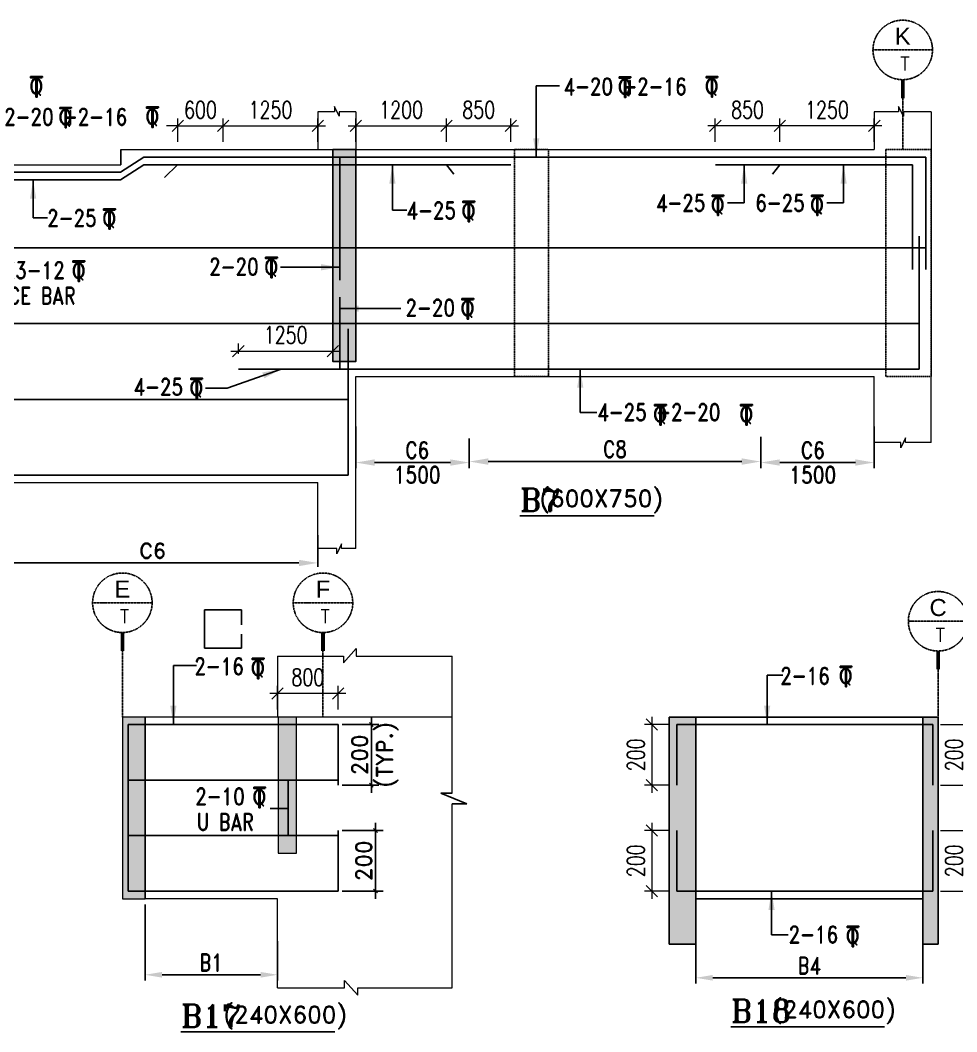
# Model space of a CAD drawing. Header units: millimetres. Extents: x 2061841 to 105821645, y -77612 to 48520811.
# Drawn here: x 2874611 to 2886981, y 29537 to 42899 of the extents above; entities that cross this region are included whole.
import ezdxf
from ezdxf.enums import TextEntityAlignment as Align

# ---------------------------------------------------------------- set-up
doc = ezdxf.new("R2010")
doc.units = ezdxf.units.MM
doc.header["$LTSCALE"] = 10
doc.header["$MEASUREMENT"] = 0
for name, pattern in [('$0$HIDDEN', [0.375, 0.25, -0.125]), ('BASEMENT COLUMN SETTING OUT-PART 2_R4$0$CENTER', [2, 1.25, -0.25, 0.25, -0.25]), ('CENTER', [2, 1.25, -0.25, 0.25, -0.25])]:
    doc.linetypes.add(name, pattern=pattern)
for name, color, linetype in [('A-Grid-Tower', 8, 'CENTER'), ('BASEMENT COLUMN SETTING OUT-PART 2_R4$0$A-GRID-MAIN', 2, 'BASEMENT COLUMN SETTING OUT-PART 2_R4$0$CENTER'), ('BEAM', 4, 'Continuous'), ('BEAM HATCH', 252, 'Continuous'), ('BEAM STIRRUPS', 3, 'Continuous'), ('DIM1', 3, 'Continuous'), ('LEADER', 3, 'Continuous'), ('REIN', 1, 'Continuous'), ('S-DIM', 7, 'Continuous'), ('SHEET', 7, 'Continuous'), ('VIN_BEAM', 4, 'Continuous')]:
    doc.layers.add(name, color=color, linetype=linetype)
doc.layers.add('TEXT', color=2, linetype='Continuous', lineweight=25)
doc.layers.add('VIN_SLAB DIMENSION', color=3, linetype='Continuous', lineweight=13)
doc.styles.add('200', font='romand.shx', dxfattribs={"width": 0.8, "height": 225})
doc.styles.add('BASEMENT COLUMN SETTING OUT-PART 2_R4$0$MAS-TXTL', font='arial.ttf', dxfattribs={"height": 200})
doc.styles.add('BASEMENT COLUMN SETTING OUT-PART 2_R4$0$MAS-TXTS', font='romans.shx', dxfattribs={"width": 0.8, "height": 180})
doc.styles.add('GRID', font='romand.shx')
doc.styles.add('MAH', font='romand.shx', dxfattribs={"height": 210})
doc.styles.add('PK', font='romand.shx', dxfattribs={"width": 0.7, "height": 225})
doc.styles.add('PRP 100', font='romand.shx', dxfattribs={"width": 0.75})
doc.styles.add('RD', font='romand.shx', dxfattribs={"width": 0.9, "height": 225})
doc.styles.add('ROMAND', font='romand', dxfattribs={"height": 200})
doc.styles.add('RT', font='romant.shx', dxfattribs={"height": 250})
doc.dimstyles.new('dim', dxfattribs={"dimtxt": 225, "dimasz": 150, "dimexe": 100, "dimexo": 100, "dimgap": 100, "dimtad": 1, "dimdec": 0, "dimlfac": -1, "dimrnd": 5, "dimdsep": 46, "dimtxsty": 'PRP 100', "dimblk": 'OBLIQUE', "dimcen": 1.5, "dimdle": 100, "dimclrd": 3, "dimclre": 3, "dimclrt": 2, "dimadec": 0, "dimazin": 0, "dimtfac": 1, "dimtdec": 0, "dimtix": 1, "dimtmove": 0, "dimatfit": 3, "dimldrblk": 'OBLIQUE', "dimfxl": 200, "dimlwd": -1, "dimlwe": -1, "dimarcsym": 0})
doc.dimstyles.new('GR', dxfattribs={"dimtxt": 225, "dimasz": 100, "dimexe": 50, "dimexo": 50, "dimgap": 40, "dimtad": 1, "dimdec": 0, "dimzin": 0, "dimdsep": 46, "dimtxsty": 'RD', "dimblk1": 'OBLIQUE', "dimblk2": 'OBLIQUE', "dimsah": 1, "dimcen": 0, "dimdle": 100, "dimclrd": 3, "dimclre": 3, "dimclrt": 2, "dimadec": 0, "dimazin": 0, "dimtfac": 1, "dimtdec": 0, "dimtix": 1, "dimtmove": 0, "dimatfit": 3, "dimfxl": 1, "dimtolj": 1, "dimtzin": 0, "dimarcsym": 0})
doc.dimstyles.new('GR2', dxfattribs={"dimtxt": 225, "dimasz": 100, "dimexe": 75, "dimexo": 75, "dimgap": 50, "dimtad": 1, "dimdec": 0, "dimdsep": 46, "dimtxsty": '200', "dimblk1": 'OBLIQUE', "dimblk2": 'OBLIQUE', "dimsah": 1, "dimcen": 50, "dimdle": 75, "dimclrd": 3, "dimclre": 3, "dimclrt": 2, "dimadec": 0, "dimazin": 0, "dimtfac": 1, "dimtdec": 0, "dimtix": 1, "dimtmove": 0, "dimatfit": 3, "dimldrblk": 'OBLIQUE', "dimfxl": 1, "dimtolj": 1, "dimtzin": 0, "dimarcsym": 0})
doc.dimstyles.new('GRID', dxfattribs={"dimtxt": 300, "dimasz": 75, "dimexe": 50, "dimexo": 50, "dimgap": 60, "dimtad": 1, "dimdec": 0, "dimdsep": 46, "dimtxsty": 'GRID', "dimblk1": 'OBLIQUE', "dimblk2": 'OBLIQUE', "dimsah": 1, "dimcen": 2.5, "dimdle": 50, "dimclrd": 3, "dimclre": 3, "dimclrt": 2, "dimadec": 0, "dimazin": 0, "dimtfac": 1, "dimtdec": 0, "dimtmove": 0, "dimatfit": 3, "dimldrblk": 'OBLIQUE', "dimfxl": 1, "dimarcsym": 0})
doc.dimstyles.new('MA', dxfattribs={"dimtxt": 210, "dimasz": 50, "dimexe": 100, "dimexo": 50, "dimgap": 50, "dimtad": 1, "dimdec": 0, "dimzin": 0, "dimdsep": 46, "dimtxsty": 'MAH', "dimblk1": 'OBLIQUE', "dimblk2": 'OBLIQUE', "dimsah": 1, "dimcen": 0.09, "dimdle": 100, "dimclrd": 3, "dimclre": 3, "dimclrt": 2, "dimadec": 0, "dimazin": 0, "dimtfac": 1, "dimtdec": 0, "dimtix": 1, "dimtofl": 0, "dimtmove": 0, "dimatfit": 3, "dimldrblk": 'OBLIQUE', "dimfxl": 1, "dimtolj": 1, "dimtzin": 0, "dimarcsym": 0})

# ---------------------------------------------------------------- blocks, each defined once
blk = doc.blocks.new('A$C33BE299A')
at = {"layer": 'SHEET', "color": 4, "style": 'ROMAND'}
for s, height, p in [('T', 170, (-16.2, 0)), ('Q', 125, (-14.4, 26.9))]:
    blk.add_text(s, height=height, dxfattribs=at).set_placement(p)
blk = doc.blocks.new('_Oblique')
at = {"color": 0, "linetype": 'ByBlock', "lineweight": -2}
blk.add_line((-0.5, -0.5), (0.5, 0.5), dxfattribs=at)
blk = doc.blocks.new('*D1749')
at = {"layer": 'Defpoints', "color": 0, "transparency": 16777216}
for p in [(2878542, 41502), (2877292, 41191, 0), (2878542, 41191, 0)]:
    blk.add_point(p, dxfattribs=at)
at = {"layer": 'VIN_SLAB DIMENSION', "color": 3, "transparency": 16777216}
for p, q in [((2877292, 41291), (2877292, 41602)), ((2878542, 41291), (2878542, 41602)), ((2877192, 41502), (2878642, 41502))]:
    blk.add_line(p, q, dxfattribs=at)
at = {"layer": 'VIN_SLAB DIMENSION', "color": 3, "transparency": 16777216, "xscale": 150, "yscale": 150, "zscale": 150, "rotation": 180}
blk.add_blockref('_Oblique', (2877292, 41502), dxfattribs=at)
at = {"layer": 'VIN_SLAB DIMENSION', "color": 3, "transparency": 16777216, "xscale": 150, "yscale": 150, "zscale": 150}
blk.add_blockref('_Oblique', (2878542, 41502), dxfattribs=at)
at = {"layer": 'VIN_SLAB DIMENSION', "color": 2, "transparency": 16777216, "insert": (2877917, 41715), "char_height": 225, "attachment_point": 5, "style": 'PRP 100'}
blk.add_mtext('1250', dxfattribs=at)
blk = doc.blocks.new('OBLIQUE')
blk = doc.blocks.new('*D1750')
at = {"layer": 'Defpoints', "color": 0, "linetype": 'Continuous', "ltscale": 20, "transparency": 16777216}
for p in [(2874177, 36108, -52), (2878542, 36147, -52), (2878542, 35730)]:
    blk.add_point(p, dxfattribs=at)
at = {"layer": 'DIM1', "color": 3, "linetype": 'Continuous', "lineweight": -2, "ltscale": 20, "transparency": 16777216}
for p, q in [((2878542, 36097), (2878542, 35680)), ((2874177, 36058), (2874177, 35680)), ((2874427, 35730), (2878292, 35730))]:
    blk.add_line(p, q, dxfattribs=at)
at = {"layer": 'DIM1', "color": 3, "linetype": 'Continuous', "ltscale": 20, "transparency": 16777216}
for points in [[(2874427, 35771), (2874427, 35688), (2874177, 35730)], [(2878292, 35771), (2878292, 35688), (2878542, 35730)]]:
    blk.add_solid(points, dxfattribs=at)
at = {"layer": 'DIM1', "color": 2, "linetype": 'Continuous', "ltscale": 20, "transparency": 16777216, "insert": (2876360, 35890), "char_height": 200, "attachment_point": 5, "style": 'GRID'}
blk.add_mtext('C6', dxfattribs=at)
blk = doc.blocks.new('*D1718')
at = {"layer": 'Defpoints', "color": 0, "transparency": 16777216}
for p in [(2878812, 33595, 0), (2878812, 32795, 0), (2879249, 32795)]:
    blk.add_point(p, dxfattribs=at)
at = {"layer": 'S-DIM', "color": 3, "lineweight": -2, "transparency": 16777216}
for p, q in [((2879249, 33695), (2879249, 32695)), ((2878862, 33595), (2879349, 33595)), ((2878862, 32795), (2879349, 32795))]:
    blk.add_line(p, q, dxfattribs=at)
at = {"layer": 'S-DIM', "color": 3, "lineweight": -2, "transparency": 16777216, "xscale": 50, "yscale": 50, "zscale": 50}
for p, rotation in [((2879249, 33595), 90), ((2879249, 32795), 270)]:
    blk.add_blockref('_Oblique', p, dxfattribs=dict(at, rotation=rotation))
at = {"layer": 'S-DIM', "color": 2, "transparency": 16777216, "char_height": 210, "attachment_point": 5, "rotation": 90, "style": 'MAH'}
for s, insert in [('\\A1;(TYP.)', (2879459, 33195)), ('\\A1;200', (2879094, 33195))]:
    blk.add_mtext(s, dxfattribs=dict(at, insert=insert))
blk = doc.blocks.new('*D1719')
at = {"layer": 'Defpoints', "color": 0, "transparency": 16777216}
for p in [(2878812, 32195, 0), (2878812, 31395, 0), (2879303, 31395)]:
    blk.add_point(p, dxfattribs=at)
at = {"layer": 'S-DIM', "color": 3, "lineweight": -2, "transparency": 16777216}
for p, q in [((2879303, 32295), (2879303, 31295)), ((2878862, 32195), (2879403, 32195)), ((2878862, 31395), (2879403, 31395))]:
    blk.add_line(p, q, dxfattribs=at)
at = {"layer": 'S-DIM', "color": 3, "lineweight": -2, "transparency": 16777216, "xscale": 50, "yscale": 50, "zscale": 50}
for p, rotation in [((2879303, 32195), 90), ((2879303, 31395), 270)]:
    blk.add_blockref('_Oblique', p, dxfattribs=dict(at, rotation=rotation))
at = {"layer": 'S-DIM', "color": 2, "transparency": 16777216, "char_height": 210, "attachment_point": 5, "rotation": 90, "style": 'MAH'}
for s, insert in [('\\A1;200', (2879148, 31795)), ('\\A1;', (2879458, 31795))]:
    blk.add_mtext(s, dxfattribs=dict(at, insert=insert))
blk = doc.blocks.new('*D1720')
at = {"layer": 'BEAM STIRRUPS', "color": 3, "lineweight": -2, "ltscale": 0.25, "transparency": 16777216}
for p, q in [((2876260, 31217), (2876260, 30215)), ((2878010, 30733), (2878010, 30215)), ((2876485, 30290), (2877785, 30290))]:
    blk.add_line(p, q, dxfattribs=at)
at = {"layer": 'BEAM STIRRUPS', "color": 3, "linetype": 'Continuous', "ltscale": 0.25, "transparency": 16777216}
for points in [[(2876485, 30327), (2876485, 30252), (2876260, 30290)], [(2877785, 30327), (2877785, 30252), (2878010, 30290)]]:
    blk.add_solid(points, dxfattribs=at)
at = {"layer": 'Defpoints', "color": 0, "linetype": 'Continuous', "ltscale": 0.25, "transparency": 16777216}
for p in [(2876260, 31292, 0), (2878010, 30808, 0), (2878010, 30290)]:
    blk.add_point(p, dxfattribs=at)
at = {"layer": 'BEAM STIRRUPS', "color": 2, "linetype": 'Continuous', "ltscale": 0.25, "transparency": 16777216, "insert": (2877135, 30452), "char_height": 225, "attachment_point": 5, "style": '200'}
blk.add_mtext('\\A1;B1', dxfattribs=at)
blk = doc.blocks.new('*D1721')
at = {"layer": 'BEAM STIRRUPS', "color": 3, "lineweight": -2, "ltscale": 0.25, "transparency": 16777216}
for p, q in [((2883534, 31220), (2883534, 30175)), ((2886534, 31220), (2886534, 30175)), ((2886309, 30250), (2883759, 30250))]:
    blk.add_line(p, q, dxfattribs=at)
at = {"layer": 'BEAM STIRRUPS', "color": 3, "linetype": 'Continuous', "ltscale": 0.25, "transparency": 16777216}
for points in [[(2883759, 30287), (2883759, 30212), (2883534, 30250)], [(2886309, 30287), (2886309, 30212), (2886534, 30250)]]:
    blk.add_solid(points, dxfattribs=at)
at = {"layer": 'Defpoints', "color": 0, "linetype": 'Continuous', "ltscale": 0.25, "transparency": 16777216}
for p in [(2883534, 31295, 2), (2886534, 31295, 46), (2883534, 30250)]:
    blk.add_point(p, dxfattribs=at)
at = {"layer": 'BEAM STIRRUPS', "color": 2, "linetype": 'Continuous', "ltscale": 0.25, "transparency": 16777216, "insert": (2885034, 30412), "char_height": 225, "attachment_point": 5, "rotation": 360, "style": '200'}
blk.add_mtext('\\A1;B4', dxfattribs=at)
blk = doc.blocks.new('*D1648')
at = {"layer": 'BEAM', "color": 3, "lineweight": -2, "transparency": 16777216}
for p, q in [((2879042, 37530), (2879042, 36981)), ((2880542, 37375), (2880542, 36981)), ((2879292, 37056), (2880292, 37056))]:
    blk.add_line(p, q, dxfattribs=at)
at = {"layer": 'BEAM', "color": 3, "transparency": 16777216}
for points in [[(2879292, 37098), (2879292, 37014), (2879042, 37056)], [(2880292, 37098), (2880292, 37014), (2880542, 37056)]]:
    blk.add_solid(points, dxfattribs=at)
at = {"layer": 'Defpoints', "color": 0, "transparency": 16777216}
for p in [(2879042, 37605, 0), (2880542, 37450, 0), (2880542, 37056)]:
    blk.add_point(p, dxfattribs=at)
at = {"layer": 'BEAM', "color": 2, "transparency": 16777216, "char_height": 225, "attachment_point": 5, "style": '200'}
for s, insert in [('\\A1;C6', (2879855, 37219)), ('\\A1;1500', (2879855, 36894))]:
    blk.add_mtext(s, dxfattribs=dict(at, insert=insert))
blk = doc.blocks.new('*D1649')
at = {"layer": 'BEAM', "color": 3, "lineweight": -2, "transparency": 16777216}
for p, q in [((2885892, 37531), (2885892, 36981)), ((2884392, 37395), (2884392, 36981)), ((2885642, 37056), (2884642, 37056))]:
    blk.add_line(p, q, dxfattribs=at)
at = {"layer": 'BEAM', "color": 3, "transparency": 16777216}
for points in [[(2884642, 37098), (2884642, 37015), (2884392, 37056)], [(2885642, 37098), (2885642, 37015), (2885892, 37056)]]:
    blk.add_solid(points, dxfattribs=at)
at = {"layer": 'Defpoints', "color": 0, "transparency": 16777216}
for p in [(2885892, 37606, 0), (2884392, 37470, 0), (2884392, 37056)]:
    blk.add_point(p, dxfattribs=at)
at = {"layer": 'BEAM', "color": 2, "transparency": 16777216, "char_height": 225, "attachment_point": 5, "style": '200'}
for s, insert in [('\\A1;C6', (2885080, 37219)), ('\\A1;1500', (2885080, 36894))]:
    blk.add_mtext(s, dxfattribs=dict(at, insert=insert))
blk = doc.blocks.new('*D1650')
at = {"layer": 'BEAM', "color": 3, "lineweight": -2, "transparency": 16777216}
for p, q in [((2880542, 37300), (2880542, 36994)), ((2884392, 37320), (2884392, 36994)), ((2880792, 37069), (2884142, 37069))]:
    blk.add_line(p, q, dxfattribs=at)
at = {"layer": 'BEAM', "color": 3, "transparency": 16777216}
for points in [[(2880792, 37111), (2880792, 37027), (2880542, 37069)], [(2884142, 37111), (2884142, 37027), (2884392, 37069)]]:
    blk.add_solid(points, dxfattribs=at)
at = {"layer": 'Defpoints', "color": 0, "transparency": 16777216}
for p in [(2880542, 37375), (2884392, 37395, 14), (2884392, 37069)]:
    blk.add_point(p, dxfattribs=at)
at = {"layer": 'BEAM', "color": 2, "transparency": 16777216, "insert": (2882467, 37232), "char_height": 225, "attachment_point": 5, "style": '200'}
blk.add_mtext('\\A1;C8', dxfattribs=at)
blk = doc.blocks.new('*D1635')
at = {"layer": 'Defpoints', "color": 0, "transparency": 16777216}
for p in [(2884642, 41502), (2884642, 41191, 0), (2885892, 41191, 0)]:
    blk.add_point(p, dxfattribs=at)
at = {"layer": 'VIN_SLAB DIMENSION', "color": 3, "transparency": 16777216}
for p, q in [((2884642, 41291), (2884642, 41602)), ((2885892, 41291), (2885892, 41602)), ((2885992, 41502), (2884542, 41502))]:
    blk.add_line(p, q, dxfattribs=at)
at = {"layer": 'VIN_SLAB DIMENSION', "color": 3, "transparency": 16777216, "xscale": 150, "yscale": 150, "zscale": 150, "rotation": 180}
blk.add_blockref('_Oblique', (2884642, 41502), dxfattribs=at)
at = {"layer": 'VIN_SLAB DIMENSION', "color": 3, "transparency": 16777216, "xscale": 150, "yscale": 150, "zscale": 150}
blk.add_blockref('_Oblique', (2885892, 41502), dxfattribs=at)
at = {"layer": 'VIN_SLAB DIMENSION', "color": 2, "transparency": 16777216, "insert": (2885267, 41715), "char_height": 225, "attachment_point": 5, "style": 'PRP 100'}
blk.add_mtext('1250', dxfattribs=at)
blk = doc.blocks.new('*D1636')
at = {"layer": 'Defpoints', "color": 0, "transparency": 16777216}
for p in [(2883792, 41502), (2883792, 41191), (2884642, 41191)]:
    blk.add_point(p, dxfattribs=at)
at = {"layer": 'VIN_SLAB DIMENSION', "color": 3, "transparency": 16777216}
for p, q in [((2883792, 41291), (2883792, 41602)), ((2884642, 41291), (2884642, 41602)), ((2884742, 41502), (2883692, 41502))]:
    blk.add_line(p, q, dxfattribs=at)
at = {"layer": 'VIN_SLAB DIMENSION', "color": 3, "transparency": 16777216, "xscale": 150, "yscale": 150, "zscale": 150, "rotation": 180}
blk.add_blockref('_Oblique', (2883792, 41502), dxfattribs=at)
at = {"layer": 'VIN_SLAB DIMENSION', "color": 3, "transparency": 16777216, "xscale": 150, "yscale": 150, "zscale": 150}
blk.add_blockref('_Oblique', (2884642, 41502), dxfattribs=at)
at = {"layer": 'VIN_SLAB DIMENSION', "color": 2, "transparency": 16777216, "insert": (2884217, 41715), "char_height": 225, "attachment_point": 5, "style": 'PRP 100'}
blk.add_mtext('850', dxfattribs=at)
blk = doc.blocks.new('*D1585')
at = {"layer": 'Defpoints', "color": 0, "transparency": 16777216}
for p in [(2878742, 38529), (2877492, 38391, 0), (2878742, 38391, 0)]:
    blk.add_point(p, dxfattribs=at)
at = {"layer": 'VIN_SLAB DIMENSION', "color": 3, "transparency": 16777216}
for p, q in [((2877492, 38491), (2877492, 38629)), ((2878742, 38491), (2878742, 38629)), ((2877392, 38529), (2878842, 38529))]:
    blk.add_line(p, q, dxfattribs=at)
at = {"layer": 'VIN_SLAB DIMENSION', "color": 3, "transparency": 16777216, "xscale": 150, "yscale": 150, "zscale": 150, "rotation": 180}
blk.add_blockref('_Oblique', (2877492, 38529), dxfattribs=at)
at = {"layer": 'VIN_SLAB DIMENSION', "color": 3, "transparency": 16777216, "xscale": 150, "yscale": 150, "zscale": 150}
blk.add_blockref('_Oblique', (2878742, 38529), dxfattribs=at)
at = {"layer": 'VIN_SLAB DIMENSION', "color": 2, "transparency": 16777216, "insert": (2878117, 38741), "char_height": 225, "attachment_point": 5, "style": 'PRP 100'}
blk.add_mtext('1250', dxfattribs=at)
blk = doc.blocks.new('*D1587')
at = {"layer": 'Defpoints', "color": 0, "transparency": 16777216}
for p in [(2877292, 41502), (2876692, 41191), (2877292, 41191)]:
    blk.add_point(p, dxfattribs=at)
at = {"layer": 'VIN_SLAB DIMENSION', "color": 3, "transparency": 16777216}
for p, q in [((2876692, 41291), (2876692, 41602)), ((2877292, 41291), (2877292, 41602)), ((2876692, 41502), (2876542, 41502)), ((2876692, 41502), (2877292, 41502)), ((2877292, 41502), (2877442, 41502))]:
    blk.add_line(p, q, dxfattribs=at)
at = {"layer": 'VIN_SLAB DIMENSION', "color": 3, "transparency": 16777216, "xscale": 150, "yscale": 150, "zscale": 150}
blk.add_blockref('_Oblique', (2876692, 41502), dxfattribs=at)
at = {"layer": 'VIN_SLAB DIMENSION', "color": 3, "transparency": 16777216, "xscale": 150, "yscale": 150, "zscale": 150, "rotation": 180}
blk.add_blockref('_Oblique', (2877292, 41502), dxfattribs=at)
at = {"layer": 'VIN_SLAB DIMENSION', "color": 2, "transparency": 16777216, "insert": (2876992, 41715), "char_height": 225, "attachment_point": 5, "style": 'PRP 100'}
blk.add_mtext('600', dxfattribs=at)
blk = doc.blocks.new('*D1588')
at = {"layer": 'Defpoints', "color": 0, "transparency": 16777216}
for p in [(2880242, 41502), (2879042, 41191, 0), (2880242, 41191, 0)]:
    blk.add_point(p, dxfattribs=at)
at = {"layer": 'VIN_SLAB DIMENSION', "color": 3, "transparency": 16777216}
for p, q in [((2879042, 41291), (2879042, 41602)), ((2880242, 41291), (2880242, 41602)), ((2878942, 41502), (2880342, 41502))]:
    blk.add_line(p, q, dxfattribs=at)
at = {"layer": 'VIN_SLAB DIMENSION', "color": 3, "transparency": 16777216, "xscale": 150, "yscale": 150, "zscale": 150, "rotation": 180}
blk.add_blockref('_Oblique', (2879042, 41502), dxfattribs=at)
at = {"layer": 'VIN_SLAB DIMENSION', "color": 3, "transparency": 16777216, "xscale": 150, "yscale": 150, "zscale": 150}
blk.add_blockref('_Oblique', (2880242, 41502), dxfattribs=at)
at = {"layer": 'VIN_SLAB DIMENSION', "color": 2, "transparency": 16777216, "insert": (2879642, 41715), "char_height": 225, "attachment_point": 5, "style": 'PRP 100'}
blk.add_mtext('1200', dxfattribs=at)
blk = doc.blocks.new('*D1589')
at = {"layer": 'Defpoints', "color": 0, "transparency": 16777216}
for p in [(2881092, 41502), (2880242, 41191), (2881092, 41191)]:
    blk.add_point(p, dxfattribs=at)
at = {"layer": 'VIN_SLAB DIMENSION', "color": 3, "transparency": 16777216}
for p, q in [((2880242, 41291), (2880242, 41602)), ((2881092, 41291), (2881092, 41602)), ((2880142, 41502), (2881192, 41502))]:
    blk.add_line(p, q, dxfattribs=at)
at = {"layer": 'VIN_SLAB DIMENSION', "color": 3, "transparency": 16777216, "xscale": 150, "yscale": 150, "zscale": 150, "rotation": 180}
blk.add_blockref('_Oblique', (2880242, 41502), dxfattribs=at)
at = {"layer": 'VIN_SLAB DIMENSION', "color": 3, "transparency": 16777216, "xscale": 150, "yscale": 150, "zscale": 150}
blk.add_blockref('_Oblique', (2881092, 41502), dxfattribs=at)
at = {"layer": 'VIN_SLAB DIMENSION', "color": 2, "transparency": 16777216, "insert": (2880667, 41715), "char_height": 225, "attachment_point": 5, "style": 'PRP 100'}
blk.add_mtext('850', dxfattribs=at)
blk = doc.blocks.new('BASEMENT COLUMN SETTING OUT-PART 2_R4$0$GRID TARGET1')
blk.add_wipeout([(393, -655), (392, -641), (392, -628), (390, -614), (389, -600), (387, -587), (384, -573), (381, -560), (377, -547), (373, -534), (369, -521), (364, -508), (359, -495), (353, -483), (347, -471), (340, -459), (333, -447), (325, -435), (318, -424), (309, -413), (301, -403), (292, -392), (282, -382), (273, -373), (263, -363), (252, -354), (242, -346), (231, -337), (220, -330), (208, -322), (196, -315), (184, -308), (172, -302), (160, -296), (147, -291), (134, -286), (121, -282), (108, -278), (95, -274), (82, -271), (68, -268), (55, -266), (41, -265), (27, -263), (14, -263), (0, -262), (-14, -263), (-27, -263), (-41, -265), (-55, -266), (-68, -268), (-82, -271), (-95, -274), (-108, -278), (-121, -282), (-134, -286), (-147, -291), (-160, -296), (-172, -302), (-184, -308), (-196, -315), (-208, -322), (-220, -330), (-231, -337), (-242, -346), (-252, -354), (-263, -363), (-273, -373), (-282, -382), (-292, -392), (-301, -403), (-309, -413), (-318, -424), (-325, -435), (-333, -447), (-340, -459), (-347, -471), (-353, -483), (-359, -495), (-364, -508), (-369, -521), (-373, -534), (-377, -547), (-381, -560), (-384, -573), (-387, -587), (-389, -600), (-390, -614), (-392, -628), (-392, -641), (-393, -655), (-392, -669), (-392, -682), (-390, -696), (-389, -710), (-387, -723), (-384, -737), (-381, -750), (-377, -763), (-373, -776), (-369, -789), (-364, -802), (-359, -815), (-353, -827), (-347, -839), (-340, -851), (-333, -863), (-325, -875), (-318, -886), (-309, -897), (-301, -907), (-292, -918), (-282, -928), (-273, -937), (-263, -947), (-252, -956), (-242, -964), (-231, -973), (-220, -981), (-208, -988), (-196, -995), (-184, -1002), (-172, -1008), (-160, -1014), (-147, -1019), (-134, -1024), (-121, -1028), (-108, -1032), (-95, -1036), (-82, -1039), (-68, -1042), (-55, -1044), (-41, -1046), (-27, -1047), (-14, -1047), (0, -1048), (14, -1047), (27, -1047), (41, -1046), (55, -1044), (68, -1042), (82, -1039), (95, -1036), (108, -1032), (121, -1028), (134, -1024), (147, -1019), (160, -1014), (172, -1008), (184, -1002), (196, -995), (208, -988), (220, -981), (231, -973), (242, -964), (252, -956), (263, -947), (273, -937), (282, -928), (292, -918), (301, -907), (309, -897), (318, -886), (325, -875), (333, -863), (340, -851), (347, -839), (353, -827), (359, -815), (364, -802), (369, -789), (373, -776), (377, -763), (381, -750), (384, -737), (387, -723), (389, -710), (390, -696), (392, -682), (392, -669)])
blk.add_line((-393, -655), (393, -655))
at = {"const_width": 48.8}
blk.add_lwpolyline([(0, -1048), (0, -1292)], dxfattribs=at)
blk.add_circle((0, -655), 393)
for tag, height, style, p in [('AS', 225, 'BASEMENT COLUMN SETTING OUT-PART 2_R4$0$MAS-TXTL', (0, -586)), ('REF', 180, 'BASEMENT COLUMN SETTING OUT-PART 2_R4$0$MAS-TXTS', (29, -925))]:
    blk.add_attdef(tag, text='', height=height, dxfattribs=dict(style=style)).set_placement(p, align=Align.CENTER)
blk = doc.blocks.new('*D1223')
at = {"layer": 'Defpoints', "color": 0, "transparency": 16777216}
for p in [(2878010, 34006), (2878010, 33695, 0), (2878810, 33695, 0)]:
    blk.add_point(p, dxfattribs=at)
at = {"layer": 'VIN_SLAB DIMENSION', "color": 3, "transparency": 16777216}
for p, q in [((2878010, 33795), (2878010, 34106)), ((2878810, 33795), (2878810, 34106)), ((2878910, 34006), (2877910, 34006))]:
    blk.add_line(p, q, dxfattribs=at)
at = {"layer": 'VIN_SLAB DIMENSION', "color": 3, "transparency": 16777216, "xscale": 150, "yscale": 150, "zscale": 150, "rotation": 180}
blk.add_blockref('_Oblique', (2878010, 34006), dxfattribs=at)
at = {"layer": 'VIN_SLAB DIMENSION', "color": 3, "transparency": 16777216, "xscale": 150, "yscale": 150, "zscale": 150}
blk.add_blockref('_Oblique', (2878810, 34006), dxfattribs=at)
at = {"layer": 'VIN_SLAB DIMENSION', "color": 2, "transparency": 16777216, "insert": (2878410, 34219), "char_height": 225, "attachment_point": 5, "style": 'PRP 100'}
blk.add_mtext('800', dxfattribs=at)
blk = doc.blocks.new('*D1224')
at = {"layer": 'Defpoints', "color": 0, "transparency": 16777216}
for p in [(2883284, 33595, 52), (2882955, 32795), (2883284, 32795, 51)]:
    blk.add_point(p, dxfattribs=at)
at = {"layer": 'VIN_SLAB DIMENSION', "color": 3, "transparency": 16777216}
for p, q in [((2882955, 33695), (2882955, 32695)), ((2883184, 33595), (2882855, 33595)), ((2883184, 32795), (2882855, 32795))]:
    blk.add_line(p, q, dxfattribs=at)
at = {"layer": 'VIN_SLAB DIMENSION', "color": 3, "transparency": 16777216, "xscale": 150, "yscale": 150, "zscale": 150}
for p, rotation in [((2882955, 33595), 90), ((2882955, 32795), 270)]:
    blk.add_blockref('_Oblique', p, dxfattribs=dict(at, rotation=rotation))
at = {"layer": 'VIN_SLAB DIMENSION', "color": 2, "transparency": 16777216, "insert": (2882742, 33195), "char_height": 225, "attachment_point": 5, "rotation": 90, "style": 'PRP 100'}
blk.add_mtext('200', dxfattribs=at)
blk = doc.blocks.new('*D1225')
at = {"layer": 'Defpoints', "color": 0, "transparency": 16777216}
for p in [(2883284, 32195, 52), (2882955, 31395), (2883284, 31395, 51)]:
    blk.add_point(p, dxfattribs=at)
at = {"layer": 'VIN_SLAB DIMENSION', "color": 3, "transparency": 16777216}
for p, q in [((2882955, 32295), (2882955, 31295)), ((2883184, 32195), (2882855, 32195)), ((2883184, 31395), (2882855, 31395))]:
    blk.add_line(p, q, dxfattribs=at)
at = {"layer": 'VIN_SLAB DIMENSION', "color": 3, "transparency": 16777216, "xscale": 150, "yscale": 150, "zscale": 150}
for p, rotation in [((2882955, 32195), 90), ((2882955, 31395), 270)]:
    blk.add_blockref('_Oblique', p, dxfattribs=dict(at, rotation=rotation))
at = {"layer": 'VIN_SLAB DIMENSION', "color": 2, "transparency": 16777216, "insert": (2882742, 31795), "char_height": 225, "attachment_point": 5, "rotation": 90, "style": 'PRP 100'}
blk.add_mtext('200', dxfattribs=at)
blk = doc.blocks.new('*D1226')
at = {"layer": 'Defpoints', "color": 0, "transparency": 16777216}
for p in [(2886664, 33595, 52), (2886664, 32795, 51), (2887156, 32795)]:
    blk.add_point(p, dxfattribs=at)
at = {"layer": 'VIN_SLAB DIMENSION', "color": 3, "transparency": 16777216}
for p, q in [((2887156, 33695), (2887156, 32695)), ((2886764, 33595), (2887256, 33595)), ((2886764, 32795), (2887256, 32795))]:
    blk.add_line(p, q, dxfattribs=at)
at = {"layer": 'VIN_SLAB DIMENSION', "color": 3, "transparency": 16777216, "xscale": 150, "yscale": 150, "zscale": 150}
for p, rotation in [((2887156, 33595), 90), ((2887156, 32795), 270)]:
    blk.add_blockref('_Oblique', p, dxfattribs=dict(at, rotation=rotation))
at = {"layer": 'VIN_SLAB DIMENSION', "color": 2, "transparency": 16777216, "insert": (2886944, 33195), "char_height": 225, "attachment_point": 5, "rotation": 90, "style": 'PRP 100'}
blk.add_mtext('200', dxfattribs=at)
blk = doc.blocks.new('*D1227')
at = {"layer": 'Defpoints', "color": 0, "transparency": 16777216}
for p in [(2886664, 32195, 52), (2886664, 31395, 51), (2887156, 31395)]:
    blk.add_point(p, dxfattribs=at)
at = {"layer": 'VIN_SLAB DIMENSION', "color": 3, "transparency": 16777216}
for p, q in [((2887156, 32295), (2887156, 31295)), ((2886764, 32195), (2887256, 32195)), ((2886764, 31395), (2887256, 31395))]:
    blk.add_line(p, q, dxfattribs=at)
at = {"layer": 'VIN_SLAB DIMENSION', "color": 3, "transparency": 16777216, "xscale": 150, "yscale": 150, "zscale": 150}
for p, rotation in [((2887156, 32195), 90), ((2887156, 31395), 270)]:
    blk.add_blockref('_Oblique', p, dxfattribs=dict(at, rotation=rotation))
at = {"layer": 'VIN_SLAB DIMENSION', "color": 2, "transparency": 16777216, "insert": (2886944, 31795), "char_height": 225, "attachment_point": 5, "rotation": 90, "style": 'PRP 100'}
blk.add_mtext('200', dxfattribs=at)

msp = doc.modelspace()

# ---------------------------------------------------------------- hatches: boundary and pattern name
at = {"layer": 'BEAM HATCH'}
for points in [[(2878742.1, 41190.6), (2879042.1, 41190.6), (2879042.1, 38390.6), (2878742.1, 38390.6)], [(2876260, 33694.6), (2875960, 33694.6), (2875960, 31291.6), (2876260, 31291.6)], [(2878260, 33694.6), (2878020, 33694.6), (2878020, 31894.6), (2878260, 31894.6)], [(2883184.3, 33694.6), (2883534.3, 33694.6), (2883534.3, 30694.6), (2883184.3, 30694.6)], [(2886534.3, 33694.6), (2886734.3, 33694.6), (2886734.3, 30694.6), (2886534.3, 30694.6)]]:
    msp.add_hatch(color=252, dxfattribs=at).paths.add_polyline_path(points)

# ---------------------------------------------------------------- linework, layer by layer
at = {"layer": 'A-Grid-Tower', "color": 6}
for p, q in [((2886267.1, 41869.3, 0), (2886267.1, 41190.6, 0)), ((2875960, 34567, 0), (2875960, 33694.6, 0)), ((2878610, 34566.6, 0), (2878610, 33694.6, 0)), ((2886734.3, 34322.7, 0), (2886734.3, 33694.6, 0))]:
    msp.add_line(p, q, dxfattribs=at)
at = {"layer": 'A-Grid-Tower', "ltscale": 200, "elevation": 0}
msp.add_lwpolyline([(2878275.4, 35071.9), (2878610, 35063)], dxfattribs=at)
at = {"layer": 'BEAM', "lineweight": 13}
for p, q in [((2878542.1, 41690.6, 0), (2878542.1, 41190.6, 0)), ((2878761, 41690.6, -51.6), (2878542.1, 41690.6, 51.6)), ((2878761, 41761.2, -51.6), (2878761, 41690.6, -51.6)), ((2878824.1, 41629.6, -51.6), (2878761, 41761.2, -51.6)), ((2878824.1, 41690.6, -51.6), (2878824.1, 41629.6, -51.6)), ((2879042.1, 41690.6, 0), (2878824.1, 41690.6, -51.6)), ((2879042.1, 41690.6, 0), (2879042.1, 41190.6, 0)), ((2885892.1, 41690.6, 0), (2885892.1, 41190.6, 0)), ((2886212.4, 41690.6, -51.6), (2885892.1, 41690.6, 51.6)), ((2886212.4, 41761.2, -51.6), (2886212.4, 41690.6, -51.6)), ((2886275.5, 41629.6, -51.6), (2886212.4, 41761.2, -51.6)), ((2886275.5, 41690.6, -51.6), (2886275.5, 41629.6, -51.6)), ((2886642.1, 41690.6, 0), (2886275.5, 41690.6, -51.6)), ((2886642.1, 41690.6, 0), (2886642.1, 41190.6, 0)), ((2875942.1, 41190.6, 14.5), (2885892.1, 41190.6, 0)), ((2886642.1, 41190.6, 0), (2886642.1, 38190.6, 0)), ((2874477.1, 40990.6, 0), (2875942.1, 40990.6, 0)), ((2879042.1, 35921.5, 51.6), (2879042.5, 38190.6, 3.6)), ((2879042.5, 38190.6, 3.6), (2885892.1, 38190.6, 0)), ((2885892.1, 37321.5, 0), (2885892.1, 38190.6, 0)), ((2886642.1, 37321.5, 0), (2886642.1, 38190.6, 0)), ((2886242.5, 37321.5, -51.6), (2885892.1, 37321.5, 51.6)), ((2886305.6, 37382.5, -51.6), (2886242.5, 37250.9, -51.6)), ((2886242.5, 37250.9, -51.6), (2886242.5, 37321.5, -51.6)), ((2886305.6, 37321.5, -51.6), (2886305.6, 37382.5, -51.6)), ((2886642.1, 37321.5, 0), (2886305.6, 37321.5, -51.6)), ((2869492.1, 36790.6, 51.6), (2878542.1, 36790.6, 51.6)), ((2878542.1, 35921.5, 51.6), (2878542.1, 36790.6, 51.6)), ((2878854.1, 35982.5, 0), (2878791, 35850.9, 0)), ((2878854.1, 35921.5, 0), (2878854.1, 35982.5, 0)), ((2878791, 35921.5, 0), (2878542.1, 35921.5, 103.1)), ((2878791, 35850.9, 0), (2878791, 35921.5, 0)), ((2879042.1, 35921.5, 51.6), (2878854.1, 35921.5, 0)), ((2878010, 34497.1, 0), (2878010, 33694.6, 0)), ((2878010, 34497.1, 0), (2878882.2, 34497.1, 0)), ((2878882.2, 34411.5, 0), (2879049.5, 34601.6, 0)), ((2878882.2, 34497.1, 0), (2878882.2, 34411.5, 0)), ((2879049.5, 34601.6, 0), (2879049.5, 34497.1, 0)), ((2879049.5, 34497.1, 0), (2880314.3, 34497.1, 7466.8)), ((2880314.3, 32689, 0), (2880314.3, 34497.1, 0)), ((2880314.3, 33694.6, 0), (2876260, 33694.6, 0)), ((2876260, 33694.6, 0), (2876260, 31294.6, 0)), ((2880314.3, 30117.9, 0), (2880314.3, 32546, 0)), ((2878010, 31291.6, 0), (2876260, 31291.6, 0)), ((2878010, 30117.9, 0), (2878010, 31291.6, 0)), ((2878894.9, 30117.9, 0), (2878894.9, 30215, 0)), ((2878894.9, 30215, 0), (2879068.3, 30021.2, 0)), ((2878010, 30117.9, 0), (2878894.9, 30117.9, 0)), ((2879068.3, 30117.9, 0), (2880314.3, 30117.9, 7466.8)), ((2879068.3, 30021.2, 0), (2879068.3, 30117.9, 0))]:
    msp.add_line(p, q, dxfattribs=at)
at = {"layer": 'BEAM'}
for p, q in [((2875942.1, 41190.6, 0), (2875942.1, 40990.6, 0)), ((2883184.3, 33694.6, 0), (2883184.3, 31294.6, 0)), ((2883184.3, 33694.6, 0), (2886734.3, 33694.6, 0)), ((2886734.3, 33694.6, 0), (2886734.3, 31294.6, 0)), ((2886734.3, 33594.6, 0), (2886734.3, 31394.6, 0)), ((2880314.3, 32689, 0), (2880166.4, 32689, 0)), ((2880166.4, 32689, 0), (2880512, 32546, 0)), ((2880512, 32546, 0), (2880314.3, 32546, 0)), ((2883534.3, 31294.6, 0), (2886534.3, 31294.6, 0))]:
    msp.add_line(p, q, dxfattribs=at)
at = {"layer": 'BEAM', "lineweight": 13, "elevation": 0}
for points in [[(2876260, 33694.6), (2875960, 33694.6), (2875960, 31291.6), (2876260, 31291.6)], [(2878260, 33694.6), (2878020, 33694.6), (2878020, 31894.6), (2878260, 31894.6)]]:
    msp.add_lwpolyline(points, close=True, dxfattribs=at)
at = {"layer": 'BEAM', "elevation": 0}
for points in [[(2883184.3, 33694.6), (2883534.3, 33694.6), (2883534.3, 30694.6), (2883184.3, 30694.6)], [(2886534.3, 33694.6), (2886734.3, 33694.6), (2886734.3, 30694.6), (2886534.3, 30694.6)]]:
    msp.add_lwpolyline(points, close=True, dxfattribs=at)
at = {"layer": 'LEADER', "color": 3}
msp.add_line((2878150.7, 32487.8, 0), (2877914.5, 32487.8, 0), dxfattribs=at)
at = {"layer": 'REIN'}
for p, q in [((2875935.2, 40890.6, 51.6), (2876242.1, 41090.6, 0)), ((2876242.1, 41090.6, 0), (2886570.5, 41090.6, 0)), ((2878834.3, 41090.6, 0), (2878834.3, 39466.4, 0)), ((2886570.5, 41090.6, 0), (2886570.5, 39606.1, 0)), ((2872092.1, 40890.6, 51.6), (2875935.2, 40890.6, 51.6)), ((2876242.1, 40990.6, 0), (2875935.2, 40790.6, 0)), ((2876242.1, 40990.6, 0), (2881092, 40990.6, 0)), ((2876687.6, 40990.6, 0), (2876516.7, 40819.9, 0)), ((2880239.6, 40990.6, 0), (2880338.7, 40863.1, 0)), ((2883793, 40990.6, 0), (2886397.9, 40990.6, 0)), ((2884644.6, 40990.6, 0), (2884545.5, 40863.1, 0)), ((2886397.9, 40990.6, 0), (2886397.9, 39606.1, 0)), ((2872061.8, 40790.6, 0), (2875935.2, 40790.6, 0)), ((2886485.8, 40045.3, 0), (2886485.8, 38290.6, 0)), ((2861711.6, 39890.6, 51.6), (2886570.5, 39890.6, 0)), ((2878832.7, 38290.6, 5.9), (2878832.7, 39238.7, 5.9)), ((2861591.3, 38890.6, 51.6), (2886485.8, 38890.6, 0)), ((2878942.3, 36890.6, 31.1), (2878942.5, 38821.4, 3.6)), ((2877492.7, 38290.6, 7), (2886485.8, 38290.6, 0)), ((2869092.1, 37890, 14.1), (2878942.4, 37890.8, 16.8)), ((2869092.1, 36890.6, 51.6), (2878942.3, 36890.6, 51.6)), ((2877535.2, 35110.4), (2877047.1, 35110.4)), ((2877047.1, 35110.4), (2877047.1, 34605.1)), ((2877535.2, 34910.7), (2877535.2, 35110.4)), ((2877535.2, 34605.1), (2877535.2, 34788.1)), ((2877047.1, 34605.1), (2877535.2, 34605.1)), ((2878812.2, 33594.6, 0), (2876037.9, 33594.6, 0)), ((2876037.9, 33594.6, 0), (2876037.9, 31394.6, 0)), ((2878812.2, 33594.6, 0), (2878812.2, 32794.6, 0)), ((2883284.3, 33594.6, 0), (2886663.5, 33594.6, 0)), ((2883284.3, 33594.6, 0), (2883284.3, 32794.6, 0)), ((2886663.5, 33594.6, 0), (2886663.5, 32794.6, 0)), ((2876037.9, 32861.2, 0), (2878812.2, 32861.2, 0)), ((2876037.9, 32127.9, 0), (2878812.2, 32127.9, 0)), ((2878812.2, 31394.6, 0), (2878812.2, 32194.6, 0)), ((2883284.3, 32194.6, 0), (2883284.3, 31394.6, 0)), ((2886663.5, 32194.6, 0), (2886663.5, 31394.6, 0)), ((2878812.2, 31394.6, 0), (2876037.9, 31394.6, 0)), ((2883284.3, 31394.6, 0), (2886663.5, 31394.6, 0))]:
    msp.add_line(p, q, dxfattribs=at)
at = {"layer": 'VIN_BEAM', "elevation": 51.6}
msp.add_lwpolyline([(2878742.1, 41190.6), (2879042.1, 41190.6), (2879042.1, 38390.6), (2878742.1, 38390.6)], close=True, dxfattribs=at)
at = {"layer": 'VIN_BEAM', "linetype": '$0$HIDDEN'}
for points, elevation in [([(2881140.5, 41190.6), (2881590.5, 41190.6), (2881590.5, 38190.6), (2881140.5, 38190.6)], 44.7), ([(2886042, 41190.6), (2886642.1, 41190.6), (2886642.1, 38190.6), (2886042, 38190.6)], 51.6)]:
    msp.add_lwpolyline(points, close=True, dxfattribs=dict(at, elevation=elevation))

# ---------------------------------------------------------------- block references
at = {"layer": 'TEXT', "color": 1, "xscale": 1.600000001490116, "yscale": 1.600000001490116, "zscale": 1.600000001490116}
for p in [(2874751.1, 41884.5, 243709.9), (2882524.7, 41877, 243709.9), (2883672.2, 41884.5, 243709.9), (2875136.3, 41475.9, 243658.3), (2876283.8, 41483.4, 243658.3), (2880461, 40237, 243658.3), (2883751.3, 40317.5, 243658.3), (2885064.4, 40317.5, 243658.3), (2875715.2, 40137, 243658.3), (2875310.6, 39446.6, 243709.9), (2877854.7, 39495.2, 243658.3), (2880447.4, 38951.8, 243658.3), (2876867.1, 37898.1, 243716.5), (2882992.3, 37549.4, 243709.9), (2884128.9, 37549.4, 243709.9), (2877678, 34199.4, 243658.3), (2877697.5, 32496.3, 243658.3)]:
    msp.add_blockref('A$C33BE299A', p, dxfattribs=at)
at = {"layer": 'TEXT', "color": 2, "xscale": 1.600000001490116, "yscale": 1.600000001490116, "zscale": 1.600000001490116}
for p in [(2885441.8, 34094.7, 243658), (2885533.9, 30660, 243658)]:
    msp.add_blockref('A$C33BE299A', p, dxfattribs=at)

# ---------------------------------------------------------------- texts
at = {"layer": 'TEXT', "color": 2, "style": 'PK', "width": 0.8}
for s, p in [('4-20 +2-16', (2881785.9, 41910.4, 51.4)), ('2-20 +2-16', (2874397.4, 41509.3, -0.2)), ('4-25', (2879711.8, 40272.9, 0)), ('4-25', (2883006.4, 40372.9, 0)), ('6-25', (2884319.5, 40372.9, 0)), ('2-25', (2874966, 40172.9, 0)), ('2X3-12', (2874236.3, 39483.2, 51.6)), ('2-20', (2877105.5, 39531.1, 0)), ('FACE BAR', (2874156.3, 39147.1, 51.6)), ('2-20', (2879698.2, 38987.7, 0)), ('2-16', (2876910.4, 34251.8, -0.2)), ('2-16', (2884649.1, 34124.9, -0.2)), ('2-10', (2876922.3, 32532.9, 0)), ('U BAR', (2876941.4, 32196.7, 0))]:
    msp.add_text(s, height=225, dxfattribs=at).set_placement(p)
for s, p in [('4-25', (2876107, 37944.1, 58.2)), ('4-25 +2-20', (2882232.3, 37608.9, 51.6)), ('2-16', (2884759.3, 30709, 0))]:
    msp.add_text(s, height=225, rotation=0, dxfattribs=at).set_placement(p)
at = {"layer": 'TEXT', "color": 1, "style": 'RT'}
for s, p in [('%%UB7      ', (2882099.2, 36562.9, 51.6)), ('%%UB18      ', (2885012.5, 29813, 0)), ('%%UB17      ', (2877750.3, 29747, 0))]:
    msp.add_text(s, height=300, dxfattribs=at).set_placement(p, align=Align.MIDDLE_CENTER)
at = {"layer": 'TEXT', "color": 2, "style": 'RD'}
for s, p in [('(600X750)', (2881475.6, 36468.9, 51.6)), ('(240X600)', (2884550.5, 29719, 0)), ('(240X600)', (2877302.3, 29650.2, 0))]:
    msp.add_text(s, height=225, dxfattribs=at).set_placement(p)

# ---------------------------------------------------------------- dimensions: what is measured, and where the dimension line sits
at = {"layer": 'BEAM'}
dim = msp.add_linear_dim(base=(2880542.5, 37056, 3.6), p1=(2879042.5, 37605.3, 3.6), p2=(2880542.5, 37450.2, 3.6), text='C6\\X1500', dimstyle='GR2', override={"dimasz": 250, "dimldrblk": 'OBLIQUE'}, dxfattribs=at)
dim.commit()
dim.dimension.update_dxf_attribs({"geometry": '*D1648', "text_midpoint": (2879855.2, 37056, 3.6), "dimtype": 160})
dim = msp.add_linear_dim(base=(2884392.5, 37056.4, 17.6), p1=(2885892.5, 37605.6, 17.6), p2=(2884392.5, 37469.9, 17.6), angle=180, text='C6\\X1500', dimstyle='GR2', override={"dimasz": 250, "dimldrblk": 'OBLIQUE'}, dxfattribs=at)
dim.commit()
dim.dimension.update_dxf_attribs({"geometry": '*D1649', "text_midpoint": (2885079.7, 37056.4, 17.6), "dimtype": 160})
dim = msp.add_linear_dim(base=(2884392.5, 37069.2, 3.6), p1=(2880542.5, 37375.2, 3.6), p2=(2884392.5, 37394.6, 17.6), text='C8', dimstyle='GR2', override={"dimasz": 250, "dimtxsty": '200', "dimldrblk": 'OBLIQUE'}, dxfattribs=at)
dim.commit()
dim.dimension.update_dxf_attribs({"geometry": '*D1650', "text_midpoint": (2882467.5, 37231.7, 3.6)})
at = {"layer": 'BEAM STIRRUPS', "linetype": 'Continuous', "ltscale": 0.25}
for base, p1, p2, angle, text, override, picture, middle in [((2878010, 30289.9, 0), (2876260, 31291.6, -0.1), (2878010, 30807.5, 0), 0.00004, 'B1', {"dimasz": 225, "dimfxl": 3, "dimarcsym": 2}, '*D1720', (2877135, 30289.9, 0)), ((2883534.3, 30249.9, 0), (2886534.3, 31294.6, 46.4), (2883534.3, 31294.6, 1.6), 179.99996, 'B4', {"dimasz": 225, "dimtxsty": '200', "dimfxl": 3, "dimarcsym": 2}, '*D1721', (2885034.3, 30249.9, 0))]:
    dim = msp.add_linear_dim(base=base, p1=p1, p2=p2, angle=angle, text=text, dimstyle='GR2', override=override, dxfattribs=at)
    dim.commit()
    dim.dimension.update_dxf_attribs({"geometry": picture, "text_midpoint": middle, "dimtype": 160})
at = {"layer": 'DIM1', "linetype": 'Continuous', "ltscale": 20}
dim = msp.add_linear_dim(base=(2878542.1, 35729.6, 103.1), p1=(2874177.1, 36108.2, 51.6), p2=(2878542.1, 36147, 51.6), text='C6', dimstyle='GRID', override={"dimtxt": 200, "dimasz": 250, "dimsah": 0, "dimtmove": 1}, dxfattribs=at)
dim.commit()
dim.dimension.update_dxf_attribs({"geometry": '*D1750', "text_midpoint": (2876359.6, 35889.6, 103.1)})
at = {"layer": 'S-DIM'}
dim = msp.add_linear_dim(base=(2879248.9, 32794.6, 0), p1=(2878812.2, 33594.6, 0), p2=(2878812.2, 32794.6, 0), angle=90, text='200\\X(TYP.)', dimstyle='MA', dxfattribs=at)
dim.commit()
dim.dimension.update_dxf_attribs({"geometry": '*D1718', "text_midpoint": (2879248.9, 33194.6, 0), "dimtype": 160})
dim = msp.add_linear_dim(base=(2879303.5, 31394.6, 0), p1=(2878812.2, 32194.6, 0), p2=(2878812.2, 31394.6, 0), angle=90, text='200\\X ', dimstyle='MA', dxfattribs=at)
dim.commit()
dim.dimension.update_dxf_attribs({"geometry": '*D1719', "text_midpoint": (2879303.5, 31794.6, 0)})
at = {"layer": 'VIN_SLAB DIMENSION'}
for base, p1, p2, picture, middle in [((2877292.1, 41502.2, 0), (2876692.1, 41190.6, 0), (2877292.1, 41190.6, 0), '*D1587', (2876992.1, 41714.7, 0)), ((2881092.1, 41502.2, 51.6), (2880242.1, 41190.6, 51.6), (2881092.1, 41190.6, 51.6), '*D1589', (2880667.1, 41714.7, 51.6))]:
    dim = msp.add_linear_dim(base=base, p1=p1, p2=p2, dimstyle='dim', override={"dimtxsty": 'PRP 100', "dimldrblk": 'OBLIQUE'}, dxfattribs=at)
    dim.commit()
    dim.dimension.update_dxf_attribs({"geometry": picture, "text_midpoint": middle})
for base, p1, p2, picture, middle in [((2878542.1, 41502.2, 0), (2877292.1, 41190.6, 0), (2878542.1, 41190.6, 0), '*D1749', (2877917.1, 41714.7, 0)), ((2880242.1, 41502.2, 51.6), (2879042.1, 41190.6, 51.6), (2880242.1, 41190.6, 51.6), '*D1588', (2879642.1, 41714.7, 51.6)), ((2878742.1, 38528.7, 51.6), (2877492.1, 38390.6, 51.6), (2878742.1, 38390.6, 51.6), '*D1585', (2878117.1, 38741.2, 51.6))]:
    dim = msp.add_linear_dim(base=base, p1=p1, p2=p2, dimstyle='dim', dxfattribs=at)
    dim.commit()
    dim.dimension.update_dxf_attribs({"geometry": picture, "text_midpoint": middle})
dim = msp.add_linear_dim(base=(2883792.1, 41502.2, 51.6), p1=(2884642.1, 41190.6, 51.6), p2=(2883792.1, 41190.6, 51.6), angle=180, dimstyle='dim', override={"dimtxsty": 'PRP 100', "dimldrblk": 'OBLIQUE'}, dxfattribs=at)
dim.commit()
dim.dimension.update_dxf_attribs({"geometry": '*D1636', "text_midpoint": (2884217.1, 41714.7, 51.6)})
for base, p1, p2, picture, middle in [((2884642.1, 41502.2, 51.6), (2885892.1, 41190.6, 51.6), (2884642.1, 41190.6, 51.6), '*D1635', (2885267.1, 41714.7, 51.6)), ((2878010, 34006.2, 0), (2878810, 33694.6, 0), (2878010, 33694.6, 0), '*D1223', (2878410, 34218.7, 0))]:
    dim = msp.add_linear_dim(base=base, p1=p1, p2=p2, angle=180, dimstyle='dim', dxfattribs=at)
    dim.commit()
    dim.dimension.update_dxf_attribs({"geometry": picture, "text_midpoint": middle})
for base, p1, p2, picture, middle in [((2882954.5, 32794.6, 0), (2883284.3, 33594.6, 51.6), (2883284.3, 32794.6, 51.2), '*D1224', (2882742, 33194.6, 0)), ((2887156.2, 32794.6, 0), (2886663.5, 33594.6, 51.6), (2886663.5, 32794.6, 51.2), '*D1226', (2886943.7, 33194.6, 0)), ((2882954.5, 31394.6, 0), (2883284.3, 32194.6, 51.6), (2883284.3, 31394.6, 51.2), '*D1225', (2882742, 31794.6, 0)), ((2887156.2, 31394.6, 0), (2886663.5, 32194.6, 51.6), (2886663.5, 31394.6, 51.2), '*D1227', (2886943.7, 31794.6, 0))]:
    dim = msp.add_linear_dim(base=base, p1=p1, p2=p2, angle=90, text='200', dimstyle='dim', dxfattribs=at)
    dim.commit()
    dim.dimension.update_dxf_attribs({"geometry": picture, "text_midpoint": middle})

# ---------------------------------------------------------------- leaders
at = {"layer": 'LEADER', "color": 3}
for points in [[(2881426.8, 41090.2, 51.6), (2881426.8, 42033, 51.6), (2881734.3, 42033, 51.6)], [(2879527, 40990.6, 51.6), (2879527, 40387.8, 51.6), (2879719, 40387.8, 51.6)], [(2884173.1, 40990.6, 51.6), (2884173.1, 40487.8, 51.6), (2883951.6, 40487.8, 51.6)], [(2885486.3, 40990.6, 51.6), (2885486.3, 40487.8, 51.6), (2885264.8, 40487.8, 51.6)], [(2874781.3, 40790.6, 51.6), (2874781.3, 40287.8, 51.6), (2874973.2, 40287.8, 51.6)], [(2878834.3, 39635.8, 51.6), (2878047.4, 39635.8, 51.6)], [(2878832.7, 39089.5, 0), (2879640, 39089.5, 0)], [(2878057.4, 38290.6, 6.6), (2877343.6, 38038.1, 6.6), (2877059.7, 38038.1, 6.6)], [(2882007.3, 38294.5, 51.6), (2882007.3, 37717.3, 51.6), (2882225.4, 37717.3, 51.6)], [(2876633.8, 33594.2, 0), (2876633.8, 34374.4, 0), (2876941.3, 34374.4, 0)], [(2884476.7, 33594.2, 0), (2884476.7, 34247.5, 0), (2884682.3, 34247.5, 0)], [(2878150.7, 32856.1, 0), (2878150.7, 32125.3, 0)], [(2878150.7, 32125.3, 0), (2878150.7, 32729, 0)], [(2884534.4, 31394.6, 0), (2884534.4, 30817.4, 0), (2884752.4, 30817.4, 0)]]:
    msp.add_leader(points, dimstyle='GR', override={"dimasz": 250}, dxfattribs=at)

# ---------------------------------------------------------------- next in the draw order: block references
at = {"layer": 'BASEMENT COLUMN SETTING OUT-PART 2_R4$0$A-GRID-MAIN', "color": 240, "true_color": 0xed1f24}
for p, values in [((2886267.1, 43161.1, 0), {'REF': 'T', 'AS': 'K'}), ((2875960, 35858.8, 0), {'REF': 'T', 'AS': 'E'}), ((2878610, 35858.3, 0), {'REF': 'T', 'AS': 'F'}), ((2886734.3, 35614.4, 0), {'REF': 'T', 'AS': 'C'})]:
    msp.add_blockref('BASEMENT COLUMN SETTING OUT-PART 2_R4$0$GRID TARGET1', p, dxfattribs=at).add_auto_attribs(values)

doc.saveas('drawing.dxf')
